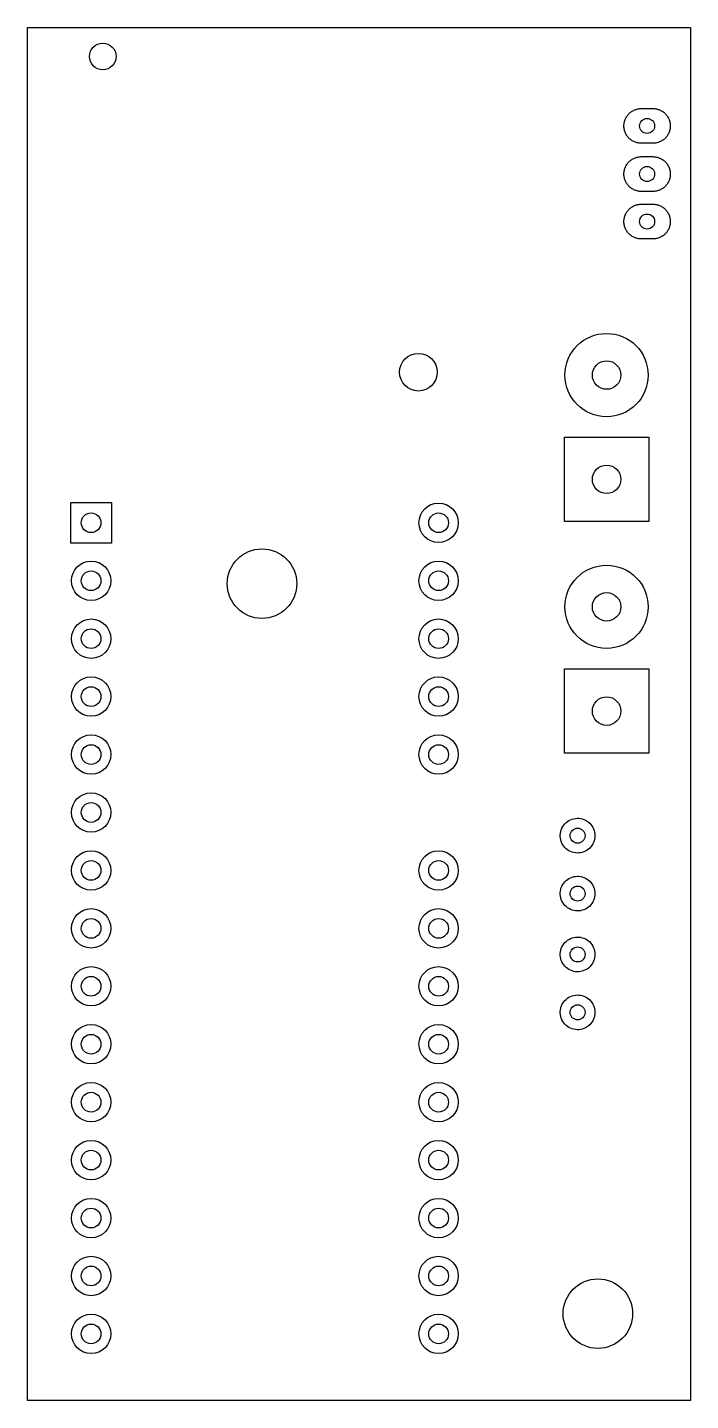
# Model space of a CAD drawing. Header units: millimetres. Extents: x 40450 to 41595, y -32870 to -30500.
import ezdxf

# ---------------------------------------------------------------- set-up
doc = ezdxf.new("R2010")
doc.units = ezdxf.units.MM

msp = doc.modelspace()

# ---------------------------------------------------------------- linework, layer by layer
for points in [[(40450, -30500), (41595, -30500), (41595, -32870), (40450, -32870), (40450, -30500)], [(41510, -30700), (41508.505, -30699.963), (41507.013, -30699.851), (41505.529, -30699.665), (41504.056, -30699.405), (41502.597, -30699.072), (41501.157, -30698.667), (41499.739, -30698.191), (41498.347, -30697.644), (41496.983, -30697.029), (41495.652, -30696.347), (41494.357, -30695.599), (41493.1, -30694.787), (41491.886, -30693.914), (41490.716, -30692.981), (41489.595, -30691.992), (41488.524, -30690.947), (41487.507, -30689.851), (41486.545, -30688.705), (41485.642, -30687.512), (41484.799, -30686.276), (41484.019, -30685), (41483.304, -30683.686), (41482.655, -30682.339), (41482.074, -30680.96), (41481.562, -30679.555), (41481.121, -30678.125), (41480.752, -30676.676), (41480.456, -30675.209), (41480.233, -30673.73), (41480.084, -30672.242), (41480.009, -30670.748), (41480.009, -30669.252), (41480.084, -30667.758), (41480.233, -30666.27), (41480.456, -30664.791), (41480.752, -30663.324), (41481.121, -30661.875), (41481.562, -30660.445), (41482.074, -30659.04), (41482.655, -30657.661), (41483.304, -30656.314), (41484.019, -30655), (41484.799, -30653.724), (41485.642, -30652.488), (41486.545, -30651.295), (41487.507, -30650.149), (41488.524, -30649.053), (41489.595, -30648.008), (41490.716, -30647.019), (41491.886, -30646.086), (41493.1, -30645.213), (41494.357, -30644.401), (41495.652, -30643.653), (41496.983, -30642.971), (41498.347, -30642.356), (41499.739, -30641.809), (41501.157, -30641.333), (41502.597, -30640.928), (41504.056, -30640.595), (41505.529, -30640.335), (41507.013, -30640.149), (41508.505, -30640.037), (41510, -30640), (41530, -30640), (41531.495, -30640.037), (41532.987, -30640.149), (41534.471, -30640.335), (41535.944, -30640.595), (41537.403, -30640.928), (41538.843, -30641.333), (41540.261, -30641.809), (41541.653, -30642.356), (41543.017, -30642.971), (41544.348, -30643.653), (41545.643, -30644.401), (41546.9, -30645.213), (41548.114, -30646.086), (41549.284, -30647.019), (41550.405, -30648.008), (41551.476, -30649.053), (41552.493, -30650.149), (41553.455, -30651.295), (41554.358, -30652.488), (41555.201, -30653.724), (41555.981, -30655), (41556.696, -30656.314), (41557.345, -30657.661), (41557.926, -30659.04), (41558.438, -30660.445), (41558.879, -30661.875), (41559.248, -30663.324), (41559.544, -30664.791), (41559.767, -30666.27), (41559.916, -30667.758), (41559.991, -30669.252), (41559.991, -30670.748), (41559.916, -30672.242), (41559.767, -30673.73), (41559.544, -30675.209), (41559.248, -30676.676), (41558.879, -30678.125), (41558.438, -30679.555), (41557.926, -30680.96), (41557.345, -30682.339), (41556.696, -30683.686), (41555.981, -30685), (41555.201, -30686.276), (41554.358, -30687.512), (41553.455, -30688.705), (41552.493, -30689.851), (41551.476, -30690.947), (41550.405, -30691.992), (41549.284, -30692.981), (41548.114, -30693.914), (41546.9, -30694.787), (41545.643, -30695.599), (41544.348, -30696.347), (41543.017, -30697.029), (41541.653, -30697.644), (41540.261, -30698.191), (41538.843, -30698.667), (41537.403, -30699.072), (41535.944, -30699.405), (41534.471, -30699.665), (41532.987, -30699.851), (41531.495, -30699.963), (41530, -30700)], [(41510, -30783), (41508.505, -30782.963), (41507.013, -30782.851), (41505.529, -30782.665), (41504.056, -30782.405), (41502.597, -30782.072), (41501.157, -30781.667), (41499.739, -30781.191), (41498.347, -30780.644), (41496.983, -30780.029), (41495.652, -30779.347), (41494.357, -30778.599), (41493.1, -30777.787), (41491.886, -30776.914), (41490.716, -30775.981), (41489.595, -30774.992), (41488.524, -30773.947), (41487.507, -30772.851), (41486.545, -30771.705), (41485.642, -30770.512), (41484.799, -30769.276), (41484.019, -30768), (41483.304, -30766.686), (41482.655, -30765.339), (41482.074, -30763.96), (41481.562, -30762.555), (41481.121, -30761.125), (41480.752, -30759.676), (41480.456, -30758.209), (41480.233, -30756.73), (41480.084, -30755.242), (41480.009, -30753.748), (41480.009, -30752.252), (41480.084, -30750.758), (41480.233, -30749.27), (41480.456, -30747.791), (41480.752, -30746.324), (41481.121, -30744.875), (41481.562, -30743.445), (41482.074, -30742.04), (41482.655, -30740.661), (41483.304, -30739.314), (41484.019, -30738), (41484.799, -30736.724), (41485.642, -30735.488), (41486.545, -30734.295), (41487.507, -30733.149), (41488.524, -30732.053), (41489.595, -30731.008), (41490.716, -30730.019), (41491.886, -30729.086), (41493.1, -30728.213), (41494.357, -30727.401), (41495.652, -30726.653), (41496.983, -30725.971), (41498.347, -30725.356), (41499.739, -30724.809), (41501.157, -30724.333), (41502.597, -30723.928), (41504.056, -30723.595), (41505.529, -30723.335), (41507.013, -30723.149), (41508.505, -30723.037), (41510, -30723), (41530, -30723), (41531.495, -30723.037), (41532.987, -30723.149), (41534.471, -30723.335), (41535.944, -30723.595), (41537.403, -30723.928), (41538.843, -30724.333), (41540.261, -30724.809), (41541.653, -30725.356), (41543.017, -30725.971), (41544.348, -30726.653), (41545.643, -30727.401), (41546.9, -30728.213), (41548.114, -30729.086), (41549.284, -30730.019), (41550.405, -30731.008), (41551.476, -30732.053), (41552.493, -30733.149), (41553.455, -30734.295), (41554.358, -30735.488), (41555.201, -30736.724), (41555.981, -30738), (41556.696, -30739.314), (41557.345, -30740.661), (41557.926, -30742.04), (41558.438, -30743.445), (41558.879, -30744.875), (41559.248, -30746.324), (41559.544, -30747.791), (41559.767, -30749.27), (41559.916, -30750.758), (41559.991, -30752.252), (41559.991, -30753.748), (41559.916, -30755.242), (41559.767, -30756.73), (41559.544, -30758.209), (41559.248, -30759.676), (41558.879, -30761.125), (41558.438, -30762.555), (41557.926, -30763.96), (41557.345, -30765.339), (41556.696, -30766.686), (41555.981, -30768), (41555.201, -30769.276), (41554.358, -30770.512), (41553.455, -30771.705), (41552.493, -30772.851), (41551.476, -30773.947), (41550.405, -30774.992), (41549.284, -30775.981), (41548.114, -30776.914), (41546.9, -30777.787), (41545.643, -30778.599), (41544.348, -30779.347), (41543.017, -30780.029), (41541.653, -30780.644), (41540.261, -30781.191), (41538.843, -30781.667), (41537.403, -30782.072), (41535.944, -30782.405), (41534.471, -30782.665), (41532.987, -30782.851), (41531.495, -30782.963), (41530, -30783)], [(41510, -30865), (41508.505, -30864.963), (41507.013, -30864.851), (41505.529, -30864.665), (41504.056, -30864.405), (41502.597, -30864.072), (41501.157, -30863.667), (41499.739, -30863.191), (41498.347, -30862.644), (41496.983, -30862.029), (41495.652, -30861.347), (41494.357, -30860.599), (41493.1, -30859.787), (41491.886, -30858.914), (41490.716, -30857.981), (41489.595, -30856.992), (41488.524, -30855.947), (41487.507, -30854.851), (41486.545, -30853.705), (41485.642, -30852.512), (41484.799, -30851.276), (41484.019, -30850), (41483.304, -30848.686), (41482.655, -30847.339), (41482.074, -30845.96), (41481.562, -30844.555), (41481.121, -30843.125), (41480.752, -30841.676), (41480.456, -30840.209), (41480.233, -30838.73), (41480.084, -30837.242), (41480.009, -30835.748), (41480.009, -30834.252), (41480.084, -30832.758), (41480.233, -30831.27), (41480.456, -30829.791), (41480.752, -30828.324), (41481.121, -30826.875), (41481.562, -30825.445), (41482.074, -30824.04), (41482.655, -30822.661), (41483.304, -30821.314), (41484.019, -30820), (41484.799, -30818.724), (41485.642, -30817.488), (41486.545, -30816.295), (41487.507, -30815.149), (41488.524, -30814.053), (41489.595, -30813.008), (41490.716, -30812.019), (41491.886, -30811.086), (41493.1, -30810.213), (41494.357, -30809.401), (41495.652, -30808.653), (41496.983, -30807.971), (41498.347, -30807.356), (41499.739, -30806.809), (41501.157, -30806.333), (41502.597, -30805.928), (41504.056, -30805.595), (41505.529, -30805.335), (41507.013, -30805.149), (41508.505, -30805.037), (41510, -30805), (41530, -30805), (41531.495, -30805.037), (41532.987, -30805.149), (41534.471, -30805.335), (41535.944, -30805.595), (41537.403, -30805.928), (41538.843, -30806.333), (41540.261, -30806.809), (41541.653, -30807.356), (41543.017, -30807.971), (41544.348, -30808.653), (41545.643, -30809.401), (41546.9, -30810.213), (41548.114, -30811.086), (41549.284, -30812.019), (41550.405, -30813.008), (41551.476, -30814.053), (41552.493, -30815.149), (41553.455, -30816.295), (41554.358, -30817.488), (41555.201, -30818.724), (41555.981, -30820), (41556.696, -30821.314), (41557.345, -30822.661), (41557.926, -30824.04), (41558.438, -30825.445), (41558.879, -30826.875), (41559.248, -30828.324), (41559.544, -30829.791), (41559.767, -30831.27), (41559.916, -30832.758), (41559.991, -30834.252), (41559.991, -30835.748), (41559.916, -30837.242), (41559.767, -30838.73), (41559.544, -30840.209), (41559.248, -30841.676), (41558.879, -30843.125), (41558.438, -30844.555), (41557.926, -30845.96), (41557.345, -30847.339), (41556.696, -30848.686), (41555.981, -30850), (41555.201, -30851.276), (41554.358, -30852.512), (41553.455, -30853.705), (41552.493, -30854.851), (41551.476, -30855.947), (41550.405, -30856.992), (41549.284, -30857.981), (41548.114, -30858.914), (41546.9, -30859.787), (41545.643, -30860.599), (41544.348, -30861.347), (41543.017, -30862.029), (41541.653, -30862.644), (41540.261, -30863.191), (41538.843, -30863.667), (41537.403, -30864.072), (41535.944, -30864.405), (41534.471, -30864.665), (41532.987, -30864.851), (41531.495, -30864.963), (41530, -30865)], [(41377.199, -31352.802), (41377.199, -31207.202), (41522.799, -31207.202), (41522.799, -31352.802)], [(40595, -31320), (40595, -31390), (40525, -31390), (40525, -31320)], [(41377.199, -31752.802), (41377.199, -31607.202), (41522.799, -31607.202), (41522.799, -31752.802)], [(41399.252, -31924.991), (41396.27, -31924.767), (41393.324, -31924.248), (41390.445, -31923.438), (41387.661, -31922.345), (41385, -31920.981), (41382.488, -31919.358), (41380.149, -31917.493), (41378.008, -31915.405), (41376.086, -31913.114), (41374.401, -31910.643), (41372.971, -31908.017), (41371.809, -31905.261), (41370.928, -31902.403), (41370.335, -31899.471), (41370.037, -31896.495), (41370.037, -31893.505), (41370.335, -31890.529), (41370.928, -31887.597), (41371.809, -31884.739), (41372.971, -31881.983), (41374.401, -31879.357), (41376.086, -31876.886), (41378.008, -31874.595), (41380.149, -31872.507), (41382.488, -31870.642), (41385, -31869.019), (41387.661, -31867.655), (41390.445, -31866.562), (41393.324, -31865.752), (41396.27, -31865.233), (41399.252, -31865.009), (41402.242, -31865.084), (41405.209, -31865.456), (41408.125, -31866.121), (41410.96, -31867.074), (41413.686, -31868.304), (41416.276, -31869.799), (41418.705, -31871.545), (41420.947, -31873.524), (41422.981, -31875.716), (41424.787, -31878.1), (41426.347, -31880.652), (41427.644, -31883.347), (41428.667, -31886.157), (41429.405, -31889.056), (41429.851, -31892.013), (41430, -31895), (41429.851, -31897.987), (41429.405, -31900.944), (41428.667, -31903.843), (41427.644, -31906.653), (41426.347, -31909.348), (41424.787, -31911.9), (41422.981, -31914.284), (41420.947, -31916.476), (41418.705, -31918.455), (41416.276, -31920.201), (41413.686, -31921.696), (41410.96, -31922.926), (41408.125, -31923.879), (41405.209, -31924.544), (41402.242, -31924.916)], [(41399.252, -32024.991), (41396.27, -32024.767), (41393.324, -32024.248), (41390.445, -32023.438), (41387.661, -32022.345), (41385, -32020.981), (41382.488, -32019.358), (41380.149, -32017.493), (41378.008, -32015.405), (41376.086, -32013.114), (41374.401, -32010.643), (41372.971, -32008.017), (41371.809, -32005.261), (41370.928, -32002.403), (41370.335, -31999.471), (41370.037, -31996.495), (41370.037, -31993.505), (41370.335, -31990.529), (41370.928, -31987.597), (41371.809, -31984.739), (41372.971, -31981.983), (41374.401, -31979.357), (41376.086, -31976.886), (41378.008, -31974.595), (41380.149, -31972.507), (41382.488, -31970.642), (41385, -31969.019), (41387.661, -31967.655), (41390.445, -31966.562), (41393.324, -31965.752), (41396.27, -31965.233), (41399.252, -31965.009), (41402.242, -31965.084), (41405.209, -31965.456), (41408.125, -31966.121), (41410.96, -31967.074), (41413.686, -31968.304), (41416.276, -31969.799), (41418.705, -31971.545), (41420.947, -31973.524), (41422.981, -31975.716), (41424.787, -31978.1), (41426.347, -31980.652), (41427.644, -31983.347), (41428.667, -31986.157), (41429.405, -31989.056), (41429.851, -31992.013), (41430, -31995), (41429.851, -31997.987), (41429.405, -32000.944), (41428.667, -32003.843), (41427.644, -32006.653), (41426.347, -32009.348), (41424.787, -32011.9), (41422.981, -32014.284), (41420.947, -32016.476), (41418.705, -32018.455), (41416.276, -32020.201), (41413.686, -32021.696), (41410.96, -32022.926), (41408.125, -32023.879), (41405.209, -32024.544), (41402.242, -32024.916)], [(41399.252, -32129.991), (41396.27, -32129.767), (41393.324, -32129.248), (41390.445, -32128.438), (41387.661, -32127.345), (41385, -32125.981), (41382.488, -32124.358), (41380.149, -32122.493), (41378.008, -32120.405), (41376.086, -32118.114), (41374.401, -32115.643), (41372.971, -32113.017), (41371.809, -32110.261), (41370.928, -32107.403), (41370.335, -32104.471), (41370.037, -32101.495), (41370.037, -32098.505), (41370.335, -32095.529), (41370.928, -32092.597), (41371.809, -32089.739), (41372.971, -32086.983), (41374.401, -32084.357), (41376.086, -32081.886), (41378.008, -32079.595), (41380.149, -32077.507), (41382.488, -32075.642), (41385, -32074.019), (41387.661, -32072.655), (41390.445, -32071.562), (41393.324, -32070.752), (41396.27, -32070.233), (41399.252, -32070.009), (41402.242, -32070.084), (41405.209, -32070.456), (41408.125, -32071.121), (41410.96, -32072.074), (41413.686, -32073.304), (41416.276, -32074.799), (41418.705, -32076.545), (41420.947, -32078.524), (41422.981, -32080.716), (41424.787, -32083.1), (41426.347, -32085.652), (41427.644, -32088.347), (41428.667, -32091.157), (41429.405, -32094.056), (41429.851, -32097.013), (41430, -32100), (41429.851, -32102.987), (41429.405, -32105.944), (41428.667, -32108.843), (41427.644, -32111.653), (41426.347, -32114.348), (41424.787, -32116.9), (41422.981, -32119.284), (41420.947, -32121.476), (41418.705, -32123.455), (41416.276, -32125.201), (41413.686, -32126.696), (41410.96, -32127.926), (41408.125, -32128.879), (41405.209, -32129.544), (41402.242, -32129.916)], [(41399.252, -32229.991), (41396.27, -32229.767), (41393.324, -32229.248), (41390.445, -32228.438), (41387.661, -32227.345), (41385, -32225.981), (41382.488, -32224.358), (41380.149, -32222.493), (41378.008, -32220.405), (41376.086, -32218.114), (41374.401, -32215.643), (41372.971, -32213.017), (41371.809, -32210.261), (41370.928, -32207.403), (41370.335, -32204.471), (41370.037, -32201.495), (41370.037, -32198.505), (41370.335, -32195.529), (41370.928, -32192.597), (41371.809, -32189.739), (41372.971, -32186.983), (41374.401, -32184.357), (41376.086, -32181.886), (41378.008, -32179.595), (41380.149, -32177.507), (41382.488, -32175.642), (41385, -32174.019), (41387.661, -32172.655), (41390.445, -32171.562), (41393.324, -32170.752), (41396.27, -32170.233), (41399.252, -32170.009), (41402.242, -32170.084), (41405.209, -32170.456), (41408.125, -32171.121), (41410.96, -32172.074), (41413.686, -32173.304), (41416.276, -32174.799), (41418.705, -32176.545), (41420.947, -32178.524), (41422.981, -32180.716), (41424.787, -32183.1), (41426.347, -32185.652), (41427.644, -32188.347), (41428.667, -32191.157), (41429.405, -32194.056), (41429.851, -32197.013), (41430, -32200), (41429.851, -32202.987), (41429.405, -32205.944), (41428.667, -32208.843), (41427.644, -32211.653), (41426.347, -32214.348), (41424.787, -32216.9), (41422.981, -32219.284), (41420.947, -32221.476), (41418.705, -32223.455), (41416.276, -32225.201), (41413.686, -32226.696), (41410.96, -32227.926), (41408.125, -32228.879), (41405.209, -32229.544), (41402.242, -32229.916)]]:
    msp.add_lwpolyline(points, close=True)
for centre, radius in [((40580, -30550), 23), ((41520, -30670), 13), ((41520, -30753), 13), ((41520, -30835), 13), ((41450, -31100), 71.835), ((41125, -31095), 32.5), ((41450, -31100), 24.591), ((41450, -31280), 24.591), ((41160, -31355), 34), ((40560, -31355), 17), ((41160, -31355), 17), ((40855, -31460), 60), ((40560, -31455), 34), ((41160, -31455), 34), ((40560, -31455), 17), ((41160, -31455), 17), ((41450, -31500), 71.835), ((41450, -31500), 24.591), ((40560, -31555), 34), ((41160, -31555), 34), ((40560, -31555), 17), ((41160, -31555), 17), ((40560, -31655), 34), ((40560, -31655), 17), ((41160, -31655), 34), ((41160, -31655), 17), ((41450, -31680), 24.591), ((40560, -31755), 34), ((41160, -31755), 34), ((40560, -31755), 17), ((41160, -31755), 17), ((40560, -31855), 34), ((40560, -31855), 17), ((41400, -31895), 13), ((40560, -31955), 34), ((41160, -31955), 34), ((40560, -31955), 17), ((41160, -31955), 17), ((41400, -31995), 13), ((40560, -32055), 34), ((40560, -32055), 17), ((41160, -32055), 34), ((41160, -32055), 17), ((41400, -32100), 13), ((40560, -32155), 34), ((41160, -32155), 34), ((40560, -32155), 17), ((41160, -32155), 17), ((41400, -32200), 13), ((40560, -32255), 34), ((41160, -32255), 34), ((40560, -32255), 17), ((41160, -32255), 17), ((40560, -32355), 34), ((41160, -32355), 34), ((40560, -32355), 17), ((41160, -32355), 17), ((40560, -32455), 34), ((41160, -32455), 34), ((40560, -32455), 17), ((41160, -32455), 17), ((40560, -32555), 34), ((40560, -32555), 17), ((41160, -32555), 34), ((41160, -32555), 17), ((40560, -32655), 34), ((41160, -32655), 34), ((40560, -32655), 17), ((41160, -32655), 17), ((41435, -32720), 60), ((40560, -32755), 34), ((41160, -32755), 34), ((40560, -32755), 17), ((41160, -32755), 17)]:
    msp.add_circle(centre, radius)

doc.saveas('drawing.dxf')
